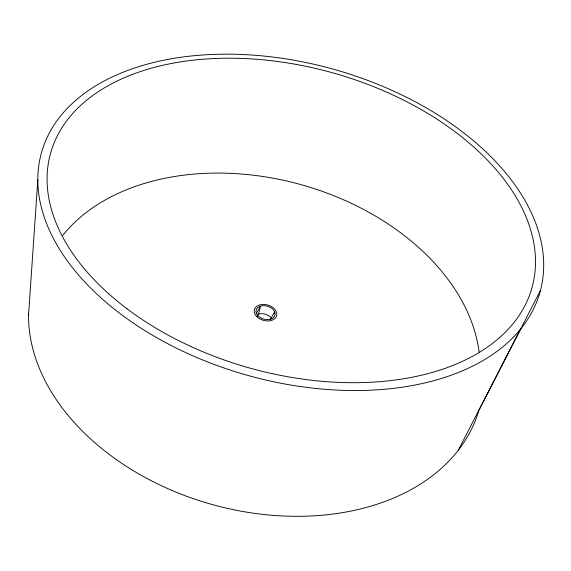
<?xml version="1.0" encoding="UTF-8"?>
<svg xmlns="http://www.w3.org/2000/svg" width="571" height="571" viewBox="0 0 571 571"><rect width="100%" height="100%" fill="white"/><g stroke="black" fill="none" stroke-linecap="round" stroke-linejoin="round"><path stroke-width="0.86" d="M28.55 315.071L37.829 179.772M257.193 316.263L258.449 314.129L260.626 306.156L256.436 313.243M274.144 313.543L274.601 311.952L270.59 319.132M458.292 450.255L520.367 329.367A258.827 158.966 15.6 0 0 267.828 56.472A258.827 158.966 15.6 0 0 84.08 281.217A258.827 158.966 15.6 0 0 520.367 329.367M540.444 290.518L478.883 410.385A231.769 163.991 15.6 0 1 230.991 509.161A231.769 163.991 15.6 0 1 28.579 313.265M258.449 314.129L259.498 313.814A9.664 6.745 15.6 0 1 271.589 318.411M62.781 235.352A225.481 158.067 15.6 0 1 301.552 184.79A225.481 158.067 15.6 0 1 479.083 351.993M271.603 318.825L269.469 319.475A9.736 6.738 15.6 0 1 256.8 314.2L256.108 312.38A9.736 6.738 15.6 0 1 259.569 306.47L261.682 305.842A9.736 6.738 15.6 0 1 274.237 311.045L274.965 312.858A9.736 6.738 15.6 0 1 271.603 318.825M127.033 308.783A249.912 153.321 15.6 0 0 529.924 294.165A249.912 153.321 15.6 0 0 216.909 58.428A249.912 153.321 15.6 0 0 127.033 308.783M256.829 316.634A11.513 7.965 15.6 0 0 276.121 317.005A11.513 7.965 15.6 0 0 263.666 304.407A11.513 7.965 15.6 0 0 256.829 316.634"/></g></svg>
